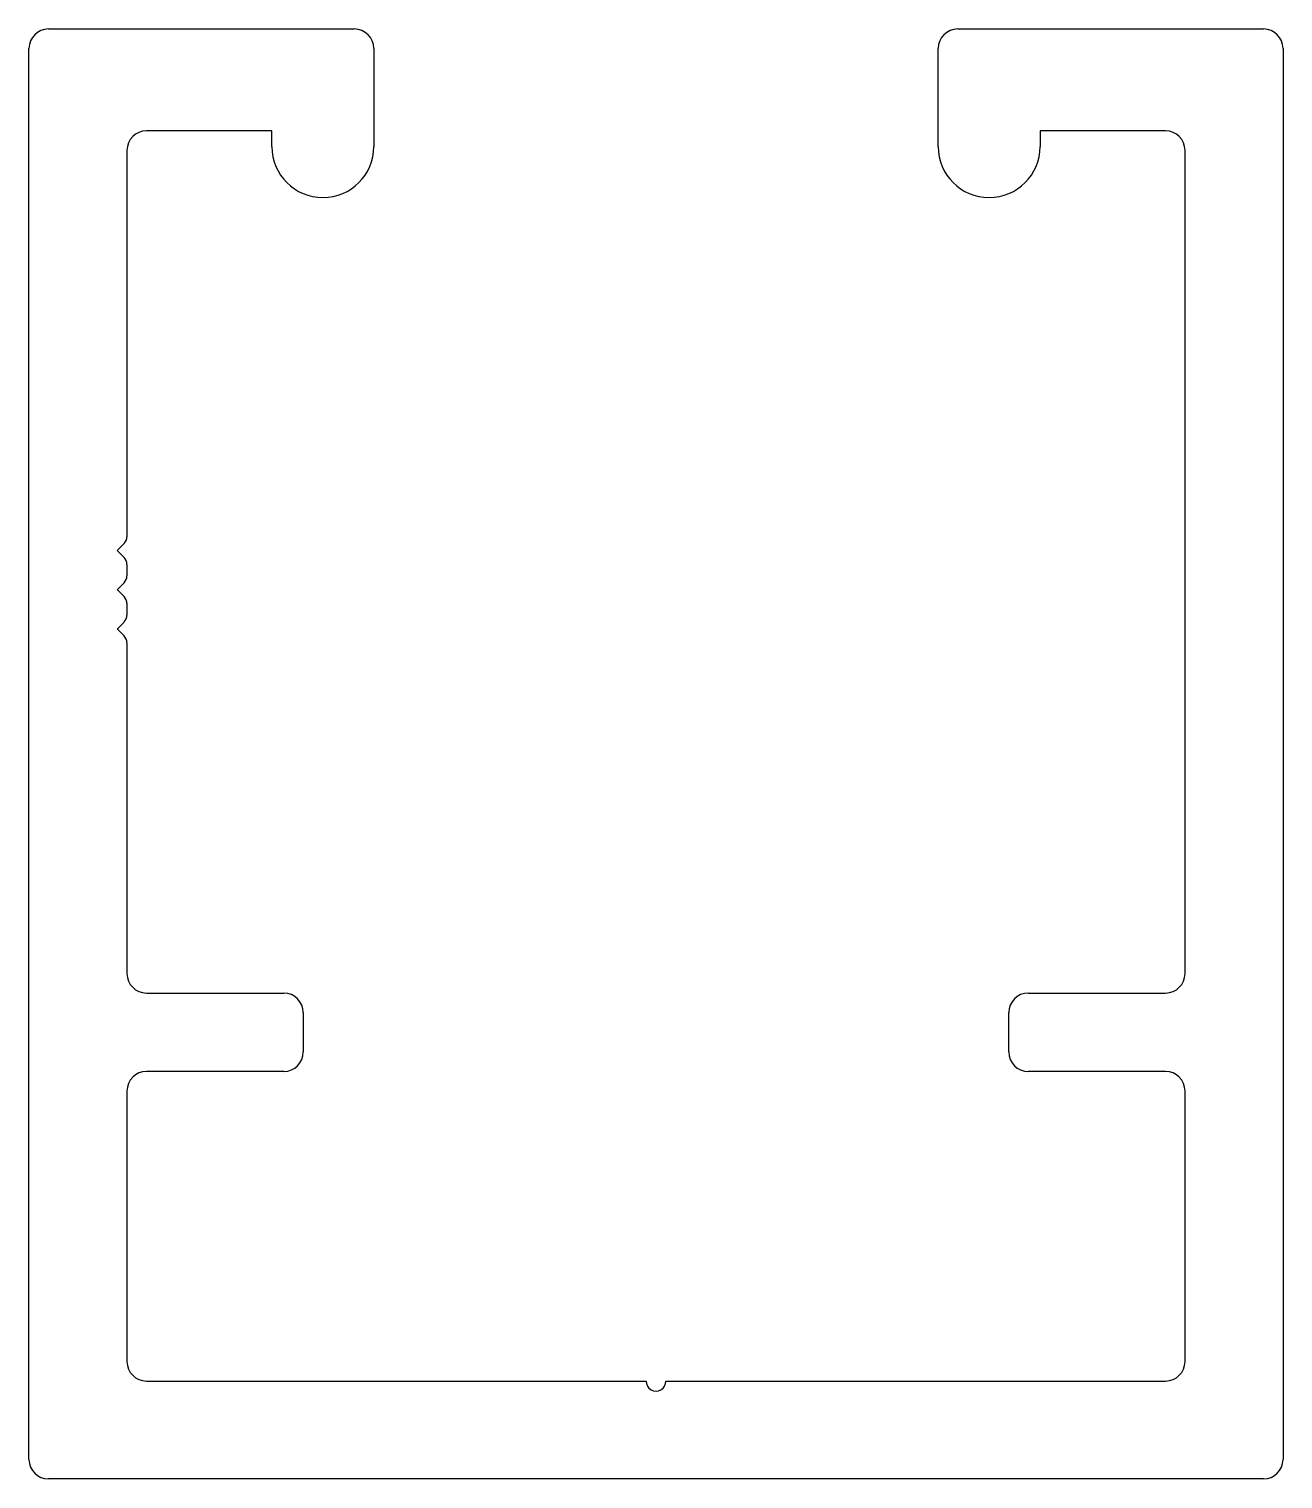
# Model space of a CAD drawing. Extents: x -16 to 16, y 1.2 to 38.2.
import ezdxf

# ---------------------------------------------------------------- set-up
doc = ezdxf.new("R2010")
doc.units = 0
doc.layers.add('1', color=7, linetype='CONTINUOUS')

msp = doc.modelspace()

# ---------------------------------------------------------------- linework, layer by layer
at = {"layer": '1', "color": 7, "linetype": 'CONTINUOUS'}
for p, q in [((-15.47, 38.168), (-7.67, 38.168)), ((7.73, 38.168), (15.53, 38.168)), ((-15.97, 1.668), (-15.97, 37.668)), ((-7.17, 37.668), (-7.17, 35.168)), ((7.23, 35.168), (7.23, 37.668)), ((16.03, 37.668), (16.03, 1.668)), ((-9.77, 35.568), (-12.97, 35.568)), ((-9.77, 35.168), (-9.77, 35.568)), ((13.03, 35.568), (9.83, 35.568)), ((9.83, 35.568), (9.83, 35.168)), ((-13.47, 35.068), (-13.47, 25.213)), ((13.53, 14.068), (13.53, 35.068)), ((-13.543, 25.036), (-13.714, 24.865)), ((-13.714, 24.854), (-13.543, 24.683)), ((-13.47, 24.506), (-13.47, 24.213)), ((-13.543, 24.036), (-13.714, 23.865)), ((-13.714, 23.854), (-13.543, 23.683)), ((-13.47, 23.506), (-13.47, 23.213)), ((-13.543, 23.036), (-13.714, 22.865)), ((-13.714, 22.854), (-13.543, 22.683)), ((-13.47, 22.506), (-13.47, 14.068)), ((-12.97, 13.568), (-9.47, 13.568)), ((9.53, 13.568), (13.03, 13.568)), ((-8.97, 13.068), (-8.97, 12.068)), ((9.03, 12.068), (9.03, 13.068)), ((-9.47, 11.568), (-12.97, 11.568)), ((13.03, 11.568), (9.53, 11.568)), ((-13.47, 11.068), (-13.47, 4.168)), ((13.53, 4.168), (13.53, 11.068)), ((-12.97, 3.668), (-0.22, 3.668)), ((0.28, 3.668), (13.03, 3.668)), ((15.53, 1.168), (-15.47, 1.168))]:
    msp.add_line(p, q, dxfattribs=at)
for centre, radius, start, end in [((-15.47, 37.668), 0.5, 90, 180), ((-7.67, 37.668), 0.5, 0, 90), ((7.73, 37.668), 0.5, 90, 180), ((15.53, 37.668), 0.5, 0, 90), ((-12.97, 35.068), 0.5, 90, 180), ((13.03, 35.068), 0.5, 0, 90), ((-8.47, 35.168), 1.3, 180, 0), ((8.53, 35.168), 1.3, 180, 0), ((-13.72, 25.213), 0.25, 315, 360), ((-13.709, 24.859), 0.008, 135, 225), ((-13.72, 24.506), 0.25, 0, 45), ((-13.72, 24.213), 0.25, 315, 360), ((-13.709, 23.859), 0.008, 135, 225), ((-13.72, 23.506), 0.25, 360, 45), ((-13.72, 23.213), 0.25, 315, 360), ((-13.709, 22.86), 0.008, 135, 225), ((-13.72, 22.506), 0.25, 0, 45), ((-12.97, 14.068), 0.5, 180, 270), ((13.03, 14.068), 0.5, 270, 0), ((-9.47, 13.068), 0.5, 0, 90), ((9.53, 13.068), 0.5, 90, 180), ((-9.47, 12.068), 0.5, 270, 0), ((9.53, 12.068), 0.5, 180, 270), ((-12.97, 11.068), 0.5, 90, 180), ((13.03, 11.068), 0.5, 0, 90), ((-12.97, 4.168), 0.5, 180, 270), ((13.03, 4.168), 0.5, 270, 0), ((0.03, 3.66), 0.25, 178.164, 1.836), ((-15.47, 1.668), 0.5, 180, 270), ((15.53, 1.668), 0.5, 270, 0)]:
    msp.add_arc(centre, radius, start, end, dxfattribs=at)

doc.saveas('drawing.dxf')
